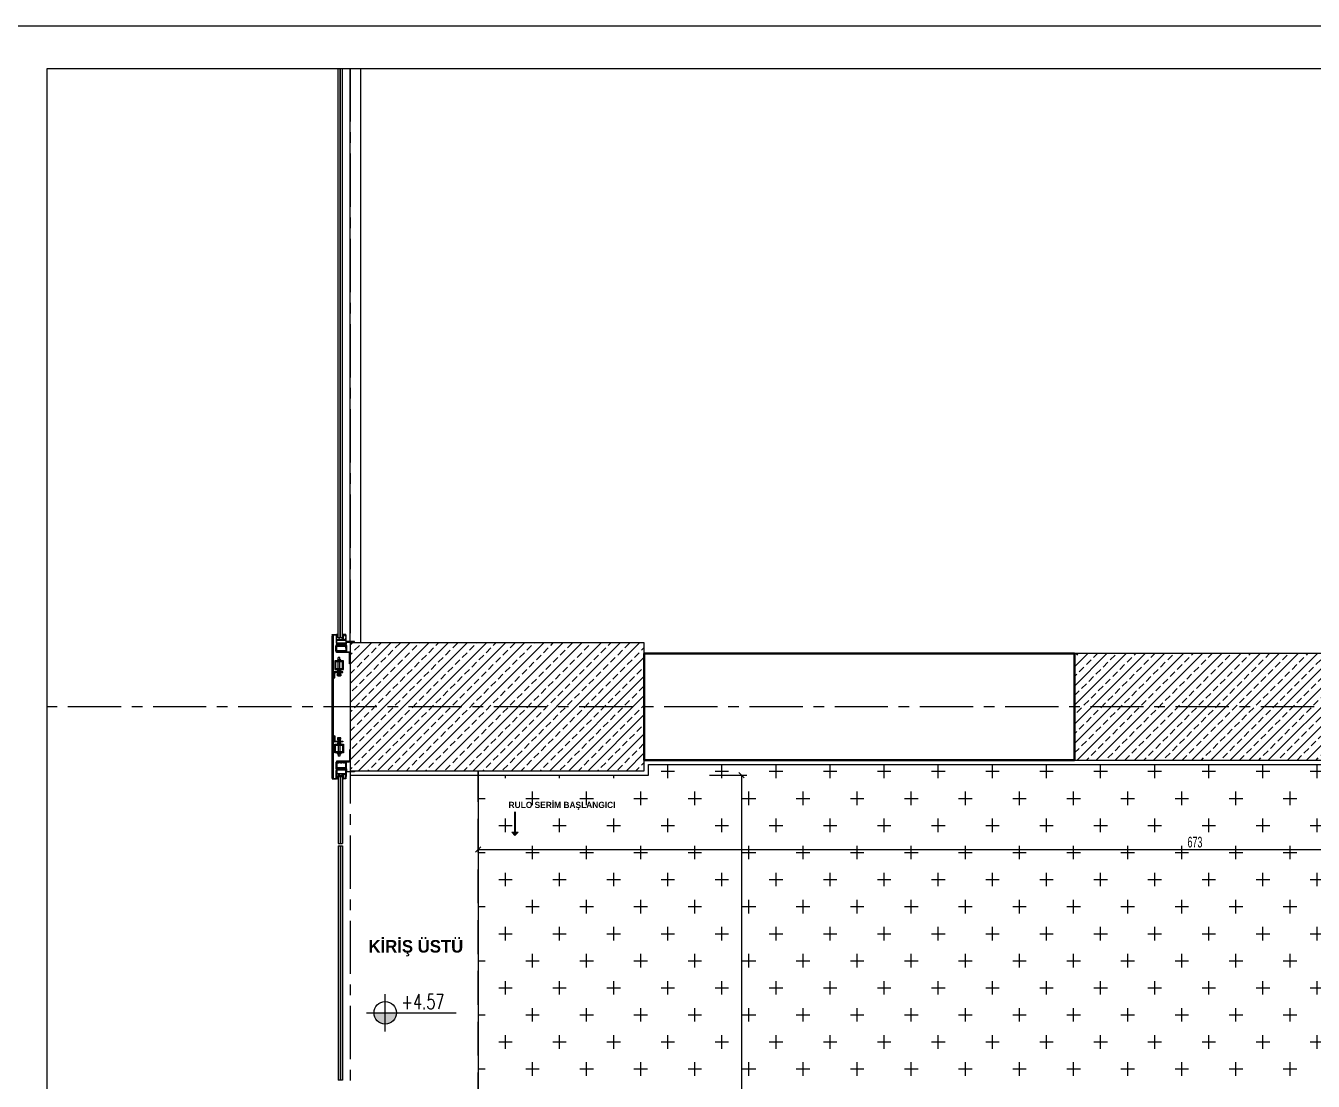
# Model space of a CAD drawing. Header units: millimetres. Extents: x 933584 to 974011, y 4545988 to 4553664.
# Drawn here: x 963412 to 964016, y 4552360 to 4552855 of the extents above; entities that cross this region are included whole.
import ezdxf

# ---------------------------------------------------------------- set-up
doc = ezdxf.new("R2010")
doc.units = ezdxf.units.MM
doc.header["$PDMODE"] = 35
for name, pattern in [('568_AVN_KES_01$0$HIDDEN', [0.375, 0.25, -0.125]), ('CENTER', [2, 1.25, -0.25, 0.25, -0.25]), ('CONTINUA', [0]), ('HIDDEN', [9.525, 6.35, -3.175]), ('HIDDEN2', [4.7625, 3.175, -1.5875])]:
    doc.linetypes.add(name, pattern=pattern)
doc.layers.get('0').update_dxf_attribs({"color": 255})
doc.layers.get('Defpoints').update_dxf_attribs({"color": 8})
for name, color, linetype in [('0-CSX-CXS_20', 14, 'CENTER'), ('0-DMS-50', 143, 'Continuous'), ('0-HSL-HTC_200', 1, 'Continuous'), ('0-HSL-SLD', 252, 'Continuous'), ('0-LNS-SLN', 6, 'Continuous'), ('0-LNS-SPL', 13, '568_AVN_KES_01$0$HIDDEN'), ('0-TXT-PLV_50', 3, 'Continuous'), ('0-TXT-XBX_20', 3, 'Continuous'), ('2-SPS-RCN', 2, 'Continuous')]:
    doc.layers.add(name, color=color, linetype=linetype)
for name, color, linetype, lineweight in [('2-SPS-IBW', 5, 'Continuous', 40), ('al', 7, 'Continuous', 5), ('cl', 7, 'Continuous', 5), ('CM', 4, 'Continuous', 5), ('mimariKIRIS', 251, 'HIDDEN2', 0), ('PL', 1, 'Continuous', 5), ('PTR', 252, 'Continuous', 5), ('ReferansHatti', 3, 'Continuous', 5), ('SFP CAM', 8, 'Continuous', 9), ('tarama', 8, 'Continuous', 15), ('VD', 11, 'Continuous', 5), ('VDK', 11, 'HIDDEN', 5)]:
    doc.layers.add(name, color=color, linetype=linetype, lineweight=lineweight)
doc.styles.add('Century Gothic_B_3', font='GOTHICB.TTF', dxfattribs={"height": 4})
doc.styles.add('dim_romans_50', font='swissl.ttf', dxfattribs={"width": 0.6, "height": 5})
doc.styles.add('T_General', font='simplxtw.shx', dxfattribs={"width": 0.7, "height": 200})
doc.dimstyles.new('ONK_dim 1_50', dxfattribs={"dimscale": 5, "dimtxt": 4, "dimasz": 0.5, "dimexe": 0.5, "dimexo": 0.5, "dimgap": 0.2, "dimtad": 1, "dimdec": 1, "dimrnd": 0.5, "dimzin": 9, "dimtxsty": 'dim_romans_50', "dimblk": 'OBLIQUE', "dimcen": 1, "dimclre": 256, "dimclrt": 256, "dimazin": 2, "dimtfac": 1, "dimtdec": 1, "dimtix": 1, "dimtmove": 2, "dimatfit": 3, "dimldrblk": 'OBLIQUE', "dimfxl": 3, "dimfxlon": 1, "dimarcsym": 0})
pattern_1 = [(225.0002434, (911995.8934, 4526389.38498), (0.08838872314, -0.08838797215), [])]
pattern_2 = [(225.0002434, (911995.8934, 4526389.38498), (0.08838872314, -0.08838797215), [])]
pattern_3 = [(225.01200117, (912005.89837, 4526260.11173), (0.08840685953, -0.0883698319), []), (315.01200117, (912005.89837, 4526260.11173), (0.0883698319, 0.08840685953), [])]
pattern_4 = [(225.01200117, (912005.89837, 4526260.11173), (0.08840685953, -0.0883698319), []), (315.01200117, (912005.89837, 4526260.11173), (0.0883698319, 0.08840685953), [])]
pattern_5 = [(45, (959901.9395, 4554793.885), (-4.490128, 4.490128), []), (45, (959906.4297, 4554793.885), (-4.490128, 4.490128), [3.175, -1.5875])]

# ---------------------------------------------------------------- blocks, each defined once
blk = doc.blocks.new('90-5396')
at = {"layer": 'PTR', "linetype": 'CONTINUA'}
h = blk.add_hatch(color=256, dxfattribs=at)
edge = h.paths.add_edge_path()
edge.add_line((12, 43.5), (12, 41))
edge.add_line((12, 41), (14.6, 41))
edge.add_line((14.6, 41), (14.6, 42))
edge.add_line((14.6, 42), (13.5, 42))
edge.add_line((13.5, 42), (13.5, 43.5))
edge.add_line((13.5, 43.5), (18.5, 43.5))
edge.add_line((18.5, 43.5), (18.5, 42))
edge.add_line((18.5, 42), (17.4, 42))
edge.add_line((17.4, 42), (17.4, 41))
edge.add_line((17.4, 41), (20, 41))
edge.add_line((20, 41), (20, 45))
edge.add_line((20, 45), (-27.2, 45))
edge.add_line((-27.2, 45), (-27.2, 42.9))
edge.add_line((-27.2, 42.9), (-25.7, 42))
edge.add_line((-25.7, 42), (-25.7, 43.5))
edge.add_line((-25.7, 43.5), (-22.7, 43.5))
edge.add_line((-22.7, 43.5), (-22.7, 35.1))
edge.add_line((-22.7, 35.1), (-22.4, 34.8))
edge.add_line((-22.4, 34.8), (-22.7, 34.5))
edge.add_line((-22.7, 34.5), (-22.7, 10.3))
edge.add_line((-22.7, 10.3), (-22.4, 10))
edge.add_line((-22.4, 10), (-22.7, 9.7))
edge.add_line((-22.7, 9.7), (-22.7, 1.5))
edge.add_line((-22.7, 1.5), (-25.7, 1.5))
edge.add_line((-25.7, 1.5), (-25.7, 3))
edge.add_line((-25.7, 3), (-27.2, 2.1))
edge.add_line((-27.2, 2.1), (-27.2, 0))
edge.add_line((-27.2, 0), (0, 0))
edge.add_line((0, 0), (0, 2.1))
edge.add_line((0, 2.1), (-1.5, 3))
edge.add_line((-1.5, 3), (-1.5, 1.5))
edge.add_line((-1.5, 1.5), (-4.5, 1.5))
edge.add_line((-4.5, 1.5), (-4.5, 16.5))
edge.add_line((-4.5, 16.5), (-1.5, 16.5))
edge.add_line((-1.5, 16.5), (-1.5, 15))
edge.add_line((-1.5, 15), (0, 15.9))
edge.add_line((0, 15.9), (0, 18.6))
edge.add_line((0, 18.6), (-1.5, 19.5))
edge.add_line((-1.5, 19.5), (-1.5, 18))
edge.add_line((-1.5, 18), (-4.5, 18))
edge.add_line((-4.5, 18), (-4.5, 33))
edge.add_line((-4.5, 33), (-1.5, 33))
edge.add_line((-1.5, 33), (-1.5, 31.5))
edge.add_line((-1.5, 31.5), (0, 32.4))
edge.add_line((0, 32.4), (0, 34.5))
edge.add_line((0, 34.5), (-4.5, 34.5))
edge.add_line((-4.5, 34.5), (-4.5, 41.5))
edge.add_arc((-2.5, 41.5), 2, 90, 180, ccw=False)
edge.add_line((-2.5, 43.5), (12, 43.5))
h.paths.add_polyline_path([(-21.2, 1.5), (-21.2, 43.5), (-6, 43.5), (-6, 1.5)], flags=16)
at = {"layer": 'al', "linetype": 'CONTINUA'}
blk.add_lwpolyline([(12, 43.5), (12, 41), (14.6, 41), (14.6, 42), (13.5, 42), (13.5, 43.5), (18.5, 43.5), (18.5, 42), (17.4, 42), (17.4, 41), (20, 41), (20, 45), (-27.2, 45), (-27.2, 42.9), (-25.7, 42), (-25.7, 43.5), (-22.7, 43.5), (-22.7, 35.1), (-22.4, 34.8), (-22.7, 34.5), (-22.7, 10.3), (-22.4, 10), (-22.7, 9.7), (-22.7, 1.5), (-25.7, 1.5), (-25.7, 3), (-27.2, 2.1), (-27.2, 0), (0, 0), (0, 2.1), (-1.5, 3), (-1.5, 1.5), (-4.5, 1.5), (-4.5, 16.5), (-1.5, 16.5), (-1.5, 15), (0, 15.9), (0, 18.6), (-1.5, 19.5), (-1.5, 18), (-4.5, 18), (-4.5, 33), (-1.5, 33), (-1.5, 31.5), (0, 32.4), (0, 34.5), (-4.5, 34.5), (-4.5, 41.5, -0.414214), (-2.5, 43.5)], format="xyb", close=True, dxfattribs=at)
at = {"layer": 'al'}
blk.add_lwpolyline([(-21.2, 1.5), (-21.2, 43.5), (-6, 43.5), (-6, 1.5)], close=True, dxfattribs=at)
blk = doc.blocks.new('142005')
at = {"layer": 'tarama'}
h = blk.add_hatch(dxfattribs=at)
h.set_pattern_fill('DOTS', color=256, scale=8, angle=-90, style=0)
h.set_pattern_definition([(270, (118.3611, -404.1752), (0.5, -0.25), [0, -0.5])])
edge = h.paths.add_edge_path()
edge.add_arc((2, -0.2), 0.2, 180, 305.65646)
edge.add_line((2.1, -0.4), (3.3, 1.1))
edge.add_arc((3.5, 0.9), 0.25, 316.55209, 125.65646, ccw=False)
edge.add_line((3.7, 0.7), (1.8, -2.1))
edge.add_line((1.8, -2.1), (1.8, -4.2))
edge.add_arc((2, -4.2), 0.2, 180, 305.65646)
edge.add_line((2.1, -4.4), (3.3, -2.9))
edge.add_arc((3.5, -3.1), 0.25, 316.55209, 125.65646, ccw=False)
edge.add_line((3.7, -3.3), (1.8, -6.1))
edge.add_line((1.8, -6.1), (1.8, -7.1))
edge.add_arc((1.6, -7.1), 0.2, 270, 360, ccw=False)
edge.add_line((1.6, -7.3), (0.2, -7.3))
edge.add_arc((0.2, -7.1), 0.2, 180, 270, ccw=False)
edge.add_line((0, -7.1), (0, -2.6))
edge.add_line((0, -2.6), (-1.2, -2.6))
edge.add_line((-1.2, -2.6), (-1.2, -3.1))
edge.add_arc((-1.4, -3.1), 0.25, 212.28204, 360, ccw=False)
edge.add_line((-1.7, -3.2), (-2.4, -1.8))
edge.add_arc((-1.6, -1.3), 1, 147.71796, 212.28204, ccw=False)
edge.add_line((-2.4, -0.8), (-1.7, 0.6))
edge.add_arc((-1.4, 0.5), 0.25, 0, 147.71796, ccw=False)
edge.add_line((-1.2, 0.5), (-1.2, 0))
edge.add_line((-1.2, 0), (0, 0))
edge.add_line((0, 0), (0, 3))
edge.add_line((0, 3), (-1.2, 3))
edge.add_arc((-1.2, 3.3), 0.3, 125.58646, 270, ccw=False)
edge.add_arc((-11.8, 19.5), 19.1, 303.00249, 321.3181)
edge.add_arc((3.4, 7.6), 0.313, 305.58811, 174.22096, ccw=False)
edge.add_line((3.6, 7.3), (2.1, 3.1))
edge.add_arc((-47, 14.6), 50.4, 345.60414, 346.86868, ccw=False)
edge.add_line((1.8, 2.1), (1.8, -0.2))
blk.add_lwpolyline([(1.8, -0.2, 0.610741), (2.1, -0.4), (3.3, 1.1, -0.909168), (3.7, 0.7), (1.8, -2.1), (1.8, -4.2, 0.610741), (2.1, -4.4), (3.3, -2.9, -0.909168), (3.7, -3.3), (1.8, -6.1), (1.8, -7.1, -0.414214), (1.6, -7.3), (0.2, -7.3, -0.414214), (0, -7.1), (0, -2.6), (-1.2, -2.6), (-1.2, -3.1, -0.751626), (-1.7, -3.2), (-2.4, -1.8, -0.289411), (-2.4, -0.8), (-1.7, 0.6, -0.751626), (-1.2, 0.5), (-1.2, 0), (0, 0), (0, 3), (-1.2, 3, -0.729303), (-1.4, 3.5, 0.080087), (3.1, 7.6, -1.549214), (3.6, 7.3), (2.1, 3.1, -0.005518), (1.8, 2.1)], format="xyb", close=True)
blk = doc.blocks.new('85-3879T')
at = {"layer": 'tarama', "linetype": 'CONTINUA'}
h = blk.add_hatch(color=256, dxfattribs=at)
edge = h.paths.add_edge_path()
edge.add_arc((-1.7, -2), 0.5, 2.29061, 90, ccw=False)
edge.add_line((-1.2, -2), (-0.5, -18.5))
edge.add_arc((-1, -18.5), 0.5, 270, 2.29061, ccw=False)
edge.add_line((-1, -19), (-3, -19))
edge.add_arc((-3, -19.5), 0.5, 90, 180)
edge.add_line((-3.5, -19.5), (-3.5, -22.1))
edge.add_line((-3.5, -22.1), (-4.2, -23.3))
edge.add_arc((-3.9, -23.5), 0.4, 150, 240)
edge.add_line((-4.1, -23.9), (-3.9, -24))
edge.add_arc((-3.7, -23.6), 0.4, 240, 330)
edge.add_line((-3.4, -23.8), (-2.2, -21.8))
edge.add_line((-2.2, -21.8), (-2.5, -21.5))
edge.add_line((-2.5, -21.5), (-2.5, -20))
edge.add_line((-2.5, -20), (0.5, -20))
edge.add_line((0.5, -20), (0, 0))
edge.add_line((0, 0), (-13, 0))
edge.add_line((-13, 0), (-13, -2.6))
edge.add_line((-13, -2.6), (-12, -2.6))
edge.add_line((-12, -2.6), (-12, -1.5))
edge.add_line((-12, -1.5), (-10.5, -1.5))
edge.add_line((-10.5, -1.5), (-10.5, -6.5))
edge.add_line((-10.5, -6.5), (-12, -6.5))
edge.add_line((-12, -6.5), (-12, -5.4))
edge.add_line((-12, -5.4), (-13, -5.4))
edge.add_line((-13, -5.4), (-13, -19.6))
edge.add_arc((-13.5, -19.6), 0.5, 270, 360, ccw=False)
edge.add_line((-13.5, -20.1), (-14, -20.1))
edge.add_arc((-14, -20.6), 0.5, 90, 180)
edge.add_line((-14.5, -20.6), (-14.5, -21.7))
edge.add_line((-14.5, -21.7), (-15.5, -21.7))
edge.add_line((-15.5, -21.7), (-14, -24.3))
edge.add_arc((-13.6, -24.1), 0.4, 210, 300)
edge.add_line((-13.4, -24.5), (-13.3, -24.4))
edge.add_arc((-13.5, -24), 0.4, 300, 30)
edge.add_line((-13.1, -23.8), (-13.4, -23.3))
edge.add_line((-13.4, -23.3), (-13.4, -21.2))
edge.add_arc((-13.5, -19.7), 1.5, 273.82255, 0)
edge.add_line((-12, -19.7), (-12, -8))
edge.add_arc((-11.5, -8), 0.5, 90, 180, ccw=False)
edge.add_line((-11.5, -7.5), (-10, -7.5))
edge.add_arc((-10, -7), 0.5, 270, 0)
edge.add_line((-9.5, -7), (-9.5, -2))
edge.add_arc((-9, -2), 0.5, 90, 180, ccw=False)
edge.add_line((-9, -1.5), (-1.7, -1.5))
blk.add_lwpolyline([(-1.7, -1.5, -0.402552), (-1.2, -2), (-0.5, -18.5, -0.425972), (-1, -19), (-3, -19, 0.414214), (-3.5, -19.5), (-3.5, -22.1), (-4.2, -23.3, 0.414214), (-4.1, -23.9), (-3.9, -24, 0.414214), (-3.4, -23.8), (-2.2, -21.8), (-2.5, -21.5), (-2.5, -20), (0.5, -20), (0, 0), (-13, 0), (-13, -2.6), (-12, -2.6), (-12, -1.5), (-10.5, -1.5), (-10.5, -6.5), (-12, -6.5), (-12, -5.4), (-13, -5.4), (-13, -19.6, -0.414214), (-13.5, -20.1), (-14, -20.1, 0.414214), (-14.5, -20.6), (-14.5, -21.7), (-15.5, -21.7), (-14, -24.3, 0.414214), (-13.4, -24.5), (-13.3, -24.4, 0.414214), (-13.1, -23.8), (-13.4, -23.3), (-13.4, -21.2, 0.394805), (-12, -19.7), (-12, -8, -0.414214), (-11.5, -7.5), (-10, -7.5, 0.414214), (-9.5, -7), (-9.5, -2, -0.414214), (-9, -1.5)], format="xyb", close=True)
blk = doc.blocks.new('XCVBXCVBXZ')
at = {"layer": 'PTR'}
h = blk.add_hatch(color=252, dxfattribs=at)
h.dxf.hatch_style = 1
h.paths.add_polyline_path([(933865.9, 4554066.35), (933861.9, 4554066.35), (933861.9, 4554066.3), (933861.9, 4554066.3), (933861.91, 4554065), (933862.11, 4554065), (933862.1, 4554066.15), (933865.9, 4554066.15)])
h = blk.add_hatch(color=252, dxfattribs=at)
h.dxf.hatch_style = 1
h.paths.add_polyline_path([(933865.9, 4554066.35), (933861.9, 4554066.35), (933861.9, 4554066.3), (933861.9, 4554066.3), (933861.91, 4554065), (933862.11, 4554065), (933862.1, 4554066.15), (933865.9, 4554066.15)])
h = blk.add_hatch(color=256, dxfattribs=at)
h.dxf.hatch_style = 1
h.paths.add_polyline_path([(933860.39, 4554052.2), (933856.28, 4554052.2), (933856.28, 4554049.44), (933856.58, 4554049.44), (933856.58, 4554051.9), (933860.39, 4554051.9)])
h = blk.add_hatch(color=256, dxfattribs=at)
h.dxf.hatch_style = 1
h.paths.add_polyline_path([(933860.39, 4554052.2), (933856.28, 4554052.2), (933856.28, 4554049.44), (933856.58, 4554049.44), (933856.58, 4554051.9), (933860.39, 4554051.9)])
h = blk.add_hatch(color=256, dxfattribs=at)
h.dxf.hatch_style = 1
h.paths.add_polyline_path([(933860.39, 4554019.31), (933856.28, 4554019.31), (933856.28, 4554022.08), (933856.58, 4554022.08), (933856.58, 4554019.61), (933860.39, 4554019.61)])
h = blk.add_hatch(color=256, dxfattribs=at)
h.dxf.hatch_style = 1
h.paths.add_polyline_path([(933860.39, 4554019.31), (933856.28, 4554019.31), (933856.28, 4554022.08), (933856.58, 4554022.08), (933856.58, 4554019.61), (933860.39, 4554019.61)])
h = blk.add_hatch(color=252, dxfattribs=at)
h.dxf.hatch_style = 1
h.paths.add_polyline_path([(933865.9, 4554005.26), (933861.9, 4554005.26), (933861.9, 4554005.31), (933861.9, 4554005.31), (933861.91, 4554006.61), (933862.11, 4554006.61), (933862.1, 4554005.46), (933865.9, 4554005.46)])
h = blk.add_hatch(color=252, dxfattribs=at)
h.dxf.hatch_style = 1
h.paths.add_polyline_path([(933865.9, 4554005.26), (933861.9, 4554005.26), (933861.9, 4554005.31), (933861.9, 4554005.31), (933861.91, 4554006.61), (933862.11, 4554006.61), (933862.1, 4554005.46), (933865.9, 4554005.46)])
at = {"layer": 'ReferansHatti'}
h = blk.add_hatch(dxfattribs=at)
h.set_pattern_fill('ANSI31', color=252, angle=180.00024)
h.set_pattern_definition(pattern_1)
edge = h.paths.add_edge_path(flags=16)
edge.add_line((933857.7, 4554064.27), (933861.51, 4554064.27))
edge.add_arc((933861.51, 4554064.07), 0.2, 0.0001, 90.0001, ccw=False)
edge.add_line((933861.71, 4554064.07), (933861.71, 4554062.27))
edge.add_arc((933861.51, 4554062.27), 0.2, 270.0001, 0.0001, ccw=False)
edge.add_line((933861.51, 4554062.07), (933857.7, 4554062.07))
edge.add_arc((933857.7, 4554062.27), 0.2, 180.0001, 270.0001, ccw=False)
edge.add_line((933857.5, 4554062.27), (933857.5, 4554064.07))
edge.add_arc((933857.7, 4554064.07), 0.2, 90.0001, 180.0001, ccw=False)
edge = h.paths.add_edge_path()
edge.add_line((933857.5, 4554064.67), (933861.71, 4554064.67))
edge.add_arc((933861.71, 4554064.27), 0.4, 0.0001, 90.0001, ccw=False)
edge.add_line((933862.11, 4554064.27), (933862.11, 4554062.07))
edge.add_arc((933861.71, 4554062.07), 0.4, 270.0001, 0.0001, ccw=False)
edge.add_line((933861.71, 4554061.67), (933857.5, 4554061.67))
edge.add_arc((933857.5, 4554062.07), 0.4, 180.0001, 270.0001, ccw=False)
edge.add_line((933857.1, 4554062.07), (933857.1, 4554064.27))
edge.add_arc((933857.5, 4554064.27), 0.4, 90.0001, 180.0001, ccw=False)
h = blk.add_hatch(dxfattribs=at)
h.set_pattern_fill('ANSI31', color=252, angle=180.00024)
h.set_pattern_definition(pattern_2)
edge = h.paths.add_edge_path(flags=16)
edge.add_line((933857.7, 4554064.27), (933861.51, 4554064.27))
edge.add_arc((933861.51, 4554064.07), 0.2, 0.0001, 90.0001, ccw=False)
edge.add_line((933861.71, 4554064.07), (933861.71, 4554062.27))
edge.add_arc((933861.51, 4554062.27), 0.2, 270.0001, 0.0001, ccw=False)
edge.add_line((933861.51, 4554062.07), (933857.7, 4554062.07))
edge.add_arc((933857.7, 4554062.27), 0.2, 180.0001, 270.0001, ccw=False)
edge.add_line((933857.5, 4554062.27), (933857.5, 4554064.07))
edge.add_arc((933857.7, 4554064.07), 0.2, 90.0001, 180.0001, ccw=False)
edge = h.paths.add_edge_path()
edge.add_line((933857.5, 4554064.67), (933861.71, 4554064.67))
edge.add_arc((933861.71, 4554064.27), 0.4, 0.0001, 90.0001, ccw=False)
edge.add_line((933862.11, 4554064.27), (933862.11, 4554062.07))
edge.add_arc((933861.71, 4554062.07), 0.4, 270.0001, 0.0001, ccw=False)
edge.add_line((933861.71, 4554061.67), (933857.5, 4554061.67))
edge.add_arc((933857.5, 4554062.07), 0.4, 180.0001, 270.0001, ccw=False)
edge.add_line((933857.1, 4554062.07), (933857.1, 4554064.27))
edge.add_arc((933857.5, 4554064.27), 0.4, 90.0001, 180.0001, ccw=False)
h = blk.add_hatch(dxfattribs=at)
h.set_pattern_fill('ANSI37', color=252, angle=180.012)
h.set_pattern_definition([(225.01200117, (912001.66471, 4526176.93993), (0.08840685953, -0.0883698319), []), (315.01200117, (912001.66471, 4526176.93993), (0.0883698319, 0.08840685953), [])])
h.paths.add_polyline_path([(933857.2, 4554064.7), (933861.88, 4554064.7), (933861.88, 4554064.98), (933857.2, 4554064.98)])
h = blk.add_hatch(dxfattribs=at)
h.set_pattern_fill('ANSI37', color=252, angle=180.012)
h.set_pattern_definition([(225.01200117, (912001.66471, 4526176.93993), (0.08840685953, -0.0883698319), []), (315.01200117, (912001.66471, 4526176.93993), (0.0883698319, 0.08840685953), [])])
h.paths.add_polyline_path([(933857.2, 4554064.7), (933861.88, 4554064.7), (933861.88, 4554064.98), (933857.2, 4554064.98)])
h = blk.add_hatch(dxfattribs=at)
h.set_pattern_fill('ANSI37', color=252, angle=180.012)
h.set_pattern_definition(pattern_3)
h.paths.add_polyline_path([(933856.28, 4554052.2), (933855.98, 4554052.2), (933855.98, 4554049.44), (933856.28, 4554049.44)])
h = blk.add_hatch(dxfattribs=at)
h.set_pattern_fill('ANSI37', color=252, angle=180.012)
h.set_pattern_definition(pattern_4)
h.paths.add_polyline_path([(933856.28, 4554052.2), (933855.98, 4554052.2), (933855.98, 4554049.44), (933856.28, 4554049.44)])
h = blk.add_hatch(color=252, dxfattribs=at)
h.dxf.hatch_style = 1
h.paths.add_polyline_path([(933856.98, 4554053.7), (933860.19, 4554053.7), (933860.19, 4554056.9), (933856.98, 4554056.9)], flags=16)
h.paths.add_polyline_path([(933856.58, 4554053.3), (933860.59, 4554053.3), (933860.59, 4554057.3), (933856.58, 4554057.3)])
h = blk.add_hatch(color=252, dxfattribs=at)
h.dxf.hatch_style = 1
h.paths.add_polyline_path([(933856.98, 4554053.7), (933860.19, 4554053.7), (933860.19, 4554056.9), (933856.98, 4554056.9)], flags=16)
h.paths.add_polyline_path([(933856.58, 4554053.3), (933860.59, 4554053.3), (933860.59, 4554057.3), (933856.58, 4554057.3)])
h = blk.add_hatch(dxfattribs=at)
h.set_pattern_fill('ANSI37', color=252, angle=180.012)
h.set_pattern_definition(pattern_3)
h.paths.add_polyline_path([(933856.28, 4554019.31), (933855.98, 4554019.31), (933855.98, 4554022.08), (933856.28, 4554022.08)])
h = blk.add_hatch(dxfattribs=at)
h.set_pattern_fill('ANSI37', color=252, angle=180.012)
h.set_pattern_definition(pattern_4)
h.paths.add_polyline_path([(933856.28, 4554019.31), (933855.98, 4554019.31), (933855.98, 4554022.08), (933856.28, 4554022.08)])
h = blk.add_hatch(color=252, dxfattribs=at)
h.dxf.hatch_style = 1
h.paths.add_polyline_path([(933856.98, 4554017.81), (933860.19, 4554017.81), (933860.19, 4554014.61), (933856.98, 4554014.61)], flags=16)
h.paths.add_polyline_path([(933856.58, 4554018.21), (933860.59, 4554018.21), (933860.59, 4554014.21), (933856.58, 4554014.21)])
h = blk.add_hatch(color=252, dxfattribs=at)
h.dxf.hatch_style = 1
h.paths.add_polyline_path([(933856.98, 4554017.81), (933860.19, 4554017.81), (933860.19, 4554014.61), (933856.98, 4554014.61)], flags=16)
h.paths.add_polyline_path([(933856.58, 4554018.21), (933860.59, 4554018.21), (933860.59, 4554014.21), (933856.58, 4554014.21)])
h = blk.add_hatch(dxfattribs=at)
h.set_pattern_fill('ANSI31', color=252, angle=180.00024)
h.set_pattern_definition(pattern_1)
edge = h.paths.add_edge_path(flags=16)
edge.add_line((933857.7, 4554007.24), (933861.51, 4554007.24))
edge.add_arc((933861.51, 4554007.44), 0.2, 269.9999, 359.9999)
edge.add_line((933861.71, 4554007.44), (933861.71, 4554009.24))
edge.add_arc((933861.51, 4554009.24), 0.2, 359.9999, 89.9999)
edge.add_line((933861.51, 4554009.44), (933857.7, 4554009.44))
edge.add_arc((933857.7, 4554009.24), 0.2, 89.9999, 179.9999)
edge.add_line((933857.5, 4554009.24), (933857.5, 4554007.44))
edge.add_arc((933857.7, 4554007.44), 0.2, 179.9999, 269.9999)
edge = h.paths.add_edge_path()
edge.add_line((933857.5, 4554006.84), (933861.71, 4554006.84))
edge.add_arc((933861.71, 4554007.24), 0.4, 269.9999, 359.9999)
edge.add_line((933862.11, 4554007.24), (933862.11, 4554009.44))
edge.add_arc((933861.71, 4554009.44), 0.4, 359.9999, 89.9999)
edge.add_line((933861.71, 4554009.84), (933857.5, 4554009.84))
edge.add_arc((933857.5, 4554009.44), 0.4, 89.9999, 179.9999)
edge.add_line((933857.1, 4554009.44), (933857.1, 4554007.24))
edge.add_arc((933857.5, 4554007.24), 0.4, 179.9999, 269.9999)
h = blk.add_hatch(dxfattribs=at)
h.set_pattern_fill('ANSI31', color=252, angle=180.00024)
h.set_pattern_definition(pattern_2)
edge = h.paths.add_edge_path(flags=16)
edge.add_line((933857.7, 4554007.24), (933861.51, 4554007.24))
edge.add_arc((933861.51, 4554007.44), 0.2, 269.9999, 359.9999)
edge.add_line((933861.71, 4554007.44), (933861.71, 4554009.24))
edge.add_arc((933861.51, 4554009.24), 0.2, 359.9999, 89.9999)
edge.add_line((933861.51, 4554009.44), (933857.7, 4554009.44))
edge.add_arc((933857.7, 4554009.24), 0.2, 89.9999, 179.9999)
edge.add_line((933857.5, 4554009.24), (933857.5, 4554007.44))
edge.add_arc((933857.7, 4554007.44), 0.2, 179.9999, 269.9999)
edge = h.paths.add_edge_path()
edge.add_line((933857.5, 4554006.84), (933861.71, 4554006.84))
edge.add_arc((933861.71, 4554007.24), 0.4, 269.9999, 359.9999)
edge.add_line((933862.11, 4554007.24), (933862.11, 4554009.44))
edge.add_arc((933861.71, 4554009.44), 0.4, 359.9999, 89.9999)
edge.add_line((933861.71, 4554009.84), (933857.5, 4554009.84))
edge.add_arc((933857.5, 4554009.44), 0.4, 89.9999, 179.9999)
edge.add_line((933857.1, 4554009.44), (933857.1, 4554007.24))
edge.add_arc((933857.5, 4554007.24), 0.4, 179.9999, 269.9999)
h = blk.add_hatch(dxfattribs=at)
h.set_pattern_fill('ANSI37', color=252, angle=180.012)
h.set_pattern_definition([(225.01200117, (912001.66461, 4526237.02682), (0.08840685953, -0.0883698319), []), (315.01200117, (912001.66461, 4526237.02682), (0.0883698319, 0.08840685953), [])])
h.paths.add_polyline_path([(933857.2, 4554006.9), (933861.88, 4554006.9), (933861.88, 4554006.63), (933857.2, 4554006.62)])
h = blk.add_hatch(dxfattribs=at)
h.set_pattern_fill('ANSI37', color=252, angle=180.012)
h.set_pattern_definition([(225.01200117, (912001.66461, 4526237.02682), (0.08840685953, -0.0883698319), []), (315.01200117, (912001.66461, 4526237.02682), (0.0883698319, 0.08840685953), [])])
h.paths.add_polyline_path([(933857.2, 4554006.9), (933861.88, 4554006.9), (933861.88, 4554006.63), (933857.2, 4554006.62)])
at = {"layer": 'al'}
for points in [[(933855.38, 4554069.5), (933855.38, 4554069.7), (933857.38, 4554069.7), (933857.38, 4554065.7)], [(933855.38, 4554069.5), (933855.38, 4554069.7), (933857.38, 4554069.7), (933857.38, 4554065.7)], [(933855.38, 4554069.5), (933857.18, 4554069.5), (933857.18, 4554065.7)], [(933855.38, 4554069.5), (933857.18, 4554069.5), (933857.18, 4554065.7)], [(933857.18, 4554065.7), (933857.38, 4554065.7)], [(933857.18, 4554065.7), (933857.38, 4554065.7)], [(933855.38, 4554002.1), (933857.18, 4554002.1), (933857.18, 4554005.9)], [(933855.38, 4554002.1), (933855.38, 4554001.9), (933857.38, 4554001.9), (933857.38, 4554005.9)], [(933855.38, 4554002.1), (933855.38, 4554001.9), (933857.38, 4554001.9), (933857.38, 4554005.9)], [(933855.38, 4554002.1), (933857.18, 4554002.1), (933857.18, 4554005.9)], [(933857.18, 4554005.9), (933857.38, 4554005.9)], [(933857.18, 4554005.9), (933857.38, 4554005.9)]]:
    blk.add_lwpolyline(points, dxfattribs=at)
for points in [[(933865.9, 4554066.35), (933861.9, 4554066.35), (933861.9, 4554066.3), (933861.9, 4554066.3), (933861.91, 4554065), (933862.11, 4554065), (933862.1, 4554066.15), (933865.9, 4554066.15)], [(933865.9, 4554066.35), (933861.9, 4554066.35), (933861.9, 4554066.3), (933861.9, 4554066.3), (933861.91, 4554065), (933862.11, 4554065), (933862.1, 4554066.15), (933865.9, 4554066.15)], [(933856.28, 4554052.2), (933856.28, 4554049.44), (933856.58, 4554049.44), (933856.58, 4554051.9), (933860.39, 4554051.9), (933860.39, 4554052.2)], [(933856.28, 4554052.2), (933856.28, 4554049.44), (933856.58, 4554049.44), (933856.58, 4554051.9), (933860.39, 4554051.9), (933860.39, 4554052.2)], [(933856.58, 4554053.3), (933860.59, 4554053.3), (933860.59, 4554057.3), (933856.58, 4554057.3)], [(933856.58, 4554053.3), (933860.59, 4554053.3), (933860.59, 4554057.3), (933856.58, 4554057.3)], [(933856.98, 4554053.7), (933860.19, 4554053.7), (933860.19, 4554056.9), (933856.98, 4554056.9)], [(933856.98, 4554053.7), (933860.19, 4554053.7), (933860.19, 4554056.9), (933856.98, 4554056.9)], [(933856.28, 4554019.31), (933856.28, 4554022.08), (933856.58, 4554022.08), (933856.58, 4554019.61), (933860.39, 4554019.61), (933860.39, 4554019.31)], [(933856.28, 4554019.31), (933856.28, 4554022.08), (933856.58, 4554022.08), (933856.58, 4554019.61), (933860.39, 4554019.61), (933860.39, 4554019.31)], [(933856.58, 4554018.21), (933860.59, 4554018.21), (933860.59, 4554014.21), (933856.58, 4554014.21)], [(933856.58, 4554018.21), (933860.59, 4554018.21), (933860.59, 4554014.21), (933856.58, 4554014.21)], [(933856.98, 4554017.81), (933860.19, 4554017.81), (933860.19, 4554014.61), (933856.98, 4554014.61)], [(933856.98, 4554017.81), (933860.19, 4554017.81), (933860.19, 4554014.61), (933856.98, 4554014.61)], [(933865.9, 4554005.26), (933861.9, 4554005.26), (933861.9, 4554005.31), (933861.9, 4554005.31), (933861.91, 4554006.61), (933862.11, 4554006.61), (933862.1, 4554005.46), (933865.9, 4554005.46)], [(933865.9, 4554005.26), (933861.9, 4554005.26), (933861.9, 4554005.31), (933861.9, 4554005.31), (933861.91, 4554006.61), (933862.11, 4554006.61), (933862.1, 4554005.46), (933865.9, 4554005.46)]]:
    blk.add_lwpolyline(points, close=True, dxfattribs=at)
at = {"layer": 'cl'}
for points in [[(933857.5, 4554064.67), (933861.71, 4554064.67, -0.414214), (933862.11, 4554064.27), (933862.11, 4554062.07, -0.414214), (933861.71, 4554061.67), (933857.5, 4554061.67, -0.414214), (933857.1, 4554062.07), (933857.1, 4554064.27, -0.414214)], [(933857.5, 4554064.67), (933861.71, 4554064.67, -0.414214), (933862.11, 4554064.27), (933862.11, 4554062.07, -0.414214), (933861.71, 4554061.67), (933857.5, 4554061.67, -0.414214), (933857.1, 4554062.07), (933857.1, 4554064.27, -0.414214)], [(933857.7, 4554064.27), (933861.51, 4554064.27, -0.414214), (933861.71, 4554064.07), (933861.71, 4554062.27, -0.414214), (933861.51, 4554062.07), (933857.7, 4554062.07, -0.414214), (933857.5, 4554062.27), (933857.5, 4554064.07, -0.414214)], [(933857.7, 4554064.27), (933861.51, 4554064.27, -0.414214), (933861.71, 4554064.07), (933861.71, 4554062.27, -0.414214), (933861.51, 4554062.07), (933857.7, 4554062.07, -0.414214), (933857.5, 4554062.27), (933857.5, 4554064.07, -0.414214)], [(933857.5, 4554006.84), (933861.71, 4554006.84, 0.414214), (933862.11, 4554007.24), (933862.11, 4554009.44, 0.414214), (933861.71, 4554009.84), (933857.5, 4554009.84, 0.414214), (933857.1, 4554009.44), (933857.1, 4554007.24, 0.414214)], [(933857.5, 4554006.84), (933861.71, 4554006.84, 0.414214), (933862.11, 4554007.24), (933862.11, 4554009.44, 0.414214), (933861.71, 4554009.84), (933857.5, 4554009.84, 0.414214), (933857.1, 4554009.44), (933857.1, 4554007.24, 0.414214)], [(933857.7, 4554007.24), (933861.51, 4554007.24, 0.414214), (933861.71, 4554007.44), (933861.71, 4554009.24, 0.414214), (933861.51, 4554009.44), (933857.7, 4554009.44, 0.414214), (933857.5, 4554009.24), (933857.5, 4554007.44, 0.414214)], [(933857.7, 4554007.24), (933861.51, 4554007.24, 0.414214), (933861.71, 4554007.44), (933861.71, 4554009.24, 0.414214), (933861.51, 4554009.44), (933857.7, 4554009.44, 0.414214), (933857.5, 4554009.24), (933857.5, 4554007.44, 0.414214)]]:
    blk.add_lwpolyline(points, format="xyb", close=True, dxfattribs=at)
at = {"layer": 'cl', "color": 1, "ltscale": 0.5}
for points in [[(933863.83, 4554060.82), (933863.83, 4554055.92), (933863.43, 4554055.92), (933863.43, 4554060.82, 0.414217), (933863.03, 4554061.22), (933857.36, 4554061.22), (933857.36, 4554061.62), (933863.03, 4554061.62, -0.414217)], [(933863.83, 4554010.69), (933863.83, 4554015.6), (933863.43, 4554015.6), (933863.43, 4554010.69, -0.414217), (933863.03, 4554010.29), (933857.36, 4554010.29), (933857.36, 4554009.89), (933863.03, 4554009.89, 0.414217)]]:
    blk.add_lwpolyline(points, format="xyb", close=True, dxfattribs=at)
at = {"layer": 'CM'}
for p, q in [((933858.12, 4554068.09), (933858.12, 4554335.4)), ((933858.12, 4554068.09), (933858.12, 4554335.4)), ((933859.12, 4554068.09), (933859.12, 4554335.4)), ((933859.22, 4554068.09), (933859.22, 4554335.4)), ((933859.22, 4554068.09), (933859.22, 4554335.4)), ((933860.22, 4554068.09), (933860.22, 4554335.4)), ((933855.98, 4554069.3), (933855.38, 4554069.3)), ((933855.38, 4554002.3), (933855.38, 4554069.3)), ((933855.98, 4554002.3), (933855.98, 4554069.3)), ((933860.21, 4554068.09), (933858.11, 4554068.09)), ((933860.22, 4554068.09), (933858.12, 4554068.09)), ((933860.21, 4554003.52), (933858.11, 4554003.52)), ((933855.98, 4554002.3), (933855.38, 4554002.3)), ((933858.12, 4554003.02), (933860.22, 4554003.02)), ((933858.12, 4554003.02), (933858.12, 4553971.55)), ((933858.12, 4554003.02), (933858.12, 4553971.55)), ((933859.12, 4554003.02), (933859.12, 4553971.55)), ((933859.22, 4554003.02), (933859.22, 4553971.55)), ((933859.22, 4554003.02), (933859.22, 4553971.55)), ((933860.22, 4554003.02), (933860.22, 4553971.55)), ((933858.12, 4553971.55), (933860.22, 4553971.55)), ((933858.12, 4553970.55), (933858.12, 4553860.55)), ((933858.12, 4553970.55), (933858.12, 4553860.55)), ((933858.12, 4553970.55), (933860.22, 4553970.55)), ((933859.12, 4553970.55), (933859.12, 4553860.55)), ((933859.22, 4553970.55), (933859.22, 4553860.55)), ((933859.22, 4553970.55), (933859.22, 4553860.55)), ((933860.22, 4553970.55), (933860.22, 4553860.55)), ((933860.22, 4553860.55), (933858.12, 4553860.55))]:
    blk.add_line(p, q, dxfattribs=at)
at = {"layer": 'mimariKIRIS', "ltscale": 5}
blk.add_line((933863.85, 4554065.75), (933863.85, 4554335.4), dxfattribs=at)
at = {"layer": 'PL'}
for points in [[(933857.2, 4554064.7), (933861.88, 4554064.7), (933861.88, 4554064.98), (933857.2, 4554064.98)], [(933857.2, 4554064.7), (933861.88, 4554064.7), (933861.88, 4554064.98), (933857.2, 4554064.98)], [(933856.28, 4554049.44), (933855.98, 4554049.44), (933855.98, 4554052.2), (933856.28, 4554052.2)], [(933856.28, 4554049.44), (933855.98, 4554049.44), (933855.98, 4554052.2), (933856.28, 4554052.2)], [(933859.19, 4554052.7), (933859.19, 4554050.96), (933857.99, 4554050.96), (933857.99, 4554052.7)], [(933856.28, 4554022.08), (933855.98, 4554022.08), (933855.98, 4554019.31), (933856.28, 4554019.31)], [(933856.28, 4554022.08), (933855.98, 4554022.08), (933855.98, 4554019.31), (933856.28, 4554019.31)], [(933859.19, 4554018.81), (933859.19, 4554020.55), (933857.99, 4554020.55), (933857.99, 4554018.81)], [(933857.2, 4554006.9), (933861.88, 4554006.9), (933861.88, 4554006.63), (933857.2, 4554006.62)], [(933857.2, 4554006.9), (933861.88, 4554006.9), (933861.88, 4554006.63), (933857.2, 4554006.62)]]:
    blk.add_lwpolyline(points, close=True, dxfattribs=at)
at = {"layer": 'SFP CAM', "color": 252}
for p, q in [((933863.85, 4554065.75), (933863.85, 4554335.4)), ((933868.85, 4554065.75), (933868.85, 4554335.4))]:
    blk.add_line(p, q, dxfattribs=at)
at = {"layer": 'VD'}
for points in [[(933857.8, 4554057.83), (933857.8, 4554057.34), (933858.15, 4554057.34), (933858.2, 4554057.34), (933858.2, 4554057.84, 0.327274)], [(933858, 4554057.9, -0.159188), (933858.2, 4554057.83, -0.080739), (933858.59, 4554057.9)], [(933858.59, 4554057.9, -0.080459), (933858.98, 4554057.84, -0.158616), (933859.18, 4554057.9)], [(933858.98, 4554057.84), (933858.98, 4554057.34), (933859.37, 4554057.34), (933859.37, 4554057.83, 0.327274)], [(933857.8, 4554052.77), (933857.8, 4554053.26), (933858.15, 4554053.26), (933858.2, 4554053.26), (933858.2, 4554052.76, -0.327274)], [(933858, 4554052.7, 0.159188), (933858.2, 4554052.77, 0.080739), (933858.59, 4554052.7)], [(933858.59, 4554052.7, 0.080459), (933858.98, 4554052.76, 0.158616), (933859.18, 4554052.7)], [(933858.98, 4554052.76), (933858.98, 4554053.26), (933859.37, 4554053.26), (933859.37, 4554052.77, -0.327274)], [(933857.8, 4554050.35), (933857.8, 4554050.84), (933858.15, 4554050.84), (933858.2, 4554050.84), (933858.2, 4554050.34, -0.327274)], [(933858, 4554050.28, 0.159188), (933858.2, 4554050.35, 0.080739), (933858.59, 4554050.28)], [(933858.59, 4554050.28, 0.080459), (933858.98, 4554050.34, 0.158616), (933859.18, 4554050.28)], [(933858.98, 4554050.34), (933858.98, 4554050.84), (933859.37, 4554050.84), (933859.37, 4554050.35, -0.327274)], [(933857.8, 4554021.17), (933857.8, 4554020.67), (933858.15, 4554020.67), (933858.2, 4554020.67), (933858.2, 4554021.17, 0.327274)], [(933858, 4554021.23, -0.159188), (933858.2, 4554021.17, -0.080739), (933858.59, 4554021.23)], [(933858.59, 4554021.23, -0.080459), (933858.98, 4554021.17, -0.158616), (933859.18, 4554021.23)], [(933858.98, 4554021.17), (933858.98, 4554020.67), (933859.37, 4554020.67), (933859.37, 4554021.17, 0.327274)], [(933857.8, 4554018.75), (933857.8, 4554018.25), (933858.15, 4554018.25), (933858.2, 4554018.25), (933858.2, 4554018.75, 0.327274)], [(933858, 4554018.81, -0.159188), (933858.2, 4554018.75, -0.080739), (933858.59, 4554018.81)], [(933858.59, 4554018.81, -0.080459), (933858.98, 4554018.75, -0.158616), (933859.18, 4554018.81)], [(933858.98, 4554018.75), (933858.98, 4554018.25), (933859.37, 4554018.25), (933859.37, 4554018.75, 0.327274)], [(933857.8, 4554013.68), (933857.8, 4554014.18), (933858.15, 4554014.18), (933858.2, 4554014.18), (933858.2, 4554013.68, -0.327274)], [(933858, 4554013.62, 0.159188), (933858.2, 4554013.68, 0.080739), (933858.59, 4554013.62)], [(933858.59, 4554013.62, 0.080459), (933858.98, 4554013.68, 0.158616), (933859.18, 4554013.62)], [(933858.98, 4554013.68), (933858.98, 4554014.18), (933859.37, 4554014.18), (933859.37, 4554013.68, -0.327274)]]:
    blk.add_lwpolyline(points, format="xyb", close=True, dxfattribs=at)
for points in [[(933858.2, 4554057.34), (933858.98, 4554057.34), (933858.98, 4554057.84, 0.162646), (933858.2, 4554057.83), (933858.2, 4554057.34)], [(933858.2, 4554053.26), (933858.98, 4554053.26), (933858.98, 4554052.76, -0.162646), (933858.2, 4554052.77), (933858.2, 4554053.26)], [(933858.2, 4554050.84), (933858.98, 4554050.84), (933858.98, 4554050.34, -0.162646), (933858.2, 4554050.35), (933858.2, 4554050.84)], [(933858.2, 4554020.67), (933858.98, 4554020.67), (933858.98, 4554021.17, 0.162646), (933858.2, 4554021.17), (933858.2, 4554020.67)], [(933858.2, 4554018.25), (933858.98, 4554018.25), (933858.98, 4554018.75, 0.162646), (933858.2, 4554018.75), (933858.2, 4554018.25)], [(933858.2, 4554014.18), (933858.98, 4554014.18), (933858.98, 4554013.68, -0.162646), (933858.2, 4554013.68), (933858.2, 4554014.18)]]:
    blk.add_lwpolyline(points, format="xyb", dxfattribs=at)
for points in [[(933857.72, 4554050.84), (933857.72, 4554050.96), (933858.15, 4554050.96), (933858.15, 4554050.84)], [(933858.15, 4554050.84), (933858.15, 4554050.96), (933859.03, 4554050.96), (933859.03, 4554050.84)], [(933859.03, 4554050.84), (933859.03, 4554050.96), (933859.46, 4554050.96), (933859.46, 4554050.84)], [(933857.72, 4554020.67), (933857.72, 4554020.55), (933858.15, 4554020.55), (933858.15, 4554020.67)], [(933858.15, 4554020.67), (933858.15, 4554020.55), (933859.03, 4554020.55), (933859.03, 4554020.67)], [(933859.03, 4554020.67), (933859.03, 4554020.55), (933859.46, 4554020.55), (933859.46, 4554020.67)]]:
    blk.add_lwpolyline(points, close=True, dxfattribs=at)
at = {"layer": 'VDK'}
for p, q in [((933858.19, 4554053.7), (933858.19, 4554058.92)), ((933858.99, 4554058.92), (933858.19, 4554058.92)), ((933858.99, 4554053.7), (933858.99, 4554058.92)), ((933858.19, 4554017.81), (933858.19, 4554012.6)), ((933858.99, 4554017.81), (933858.99, 4554012.6)), ((933858.99, 4554012.6), (933858.19, 4554012.6))]:
    blk.add_line(p, q, dxfattribs=at)
for points in [[(933858.19, 4554051.1), (933858.19, 4554053.7), (933858.99, 4554053.7), (933858.99, 4554051.1)], [(933858.19, 4554020.41), (933858.19, 4554017.81), (933858.99, 4554017.81), (933858.99, 4554020.41)]]:
    blk.add_lwpolyline(points, close=True, dxfattribs=at)
for name, p, xscale, yscale, zscale, rotation in [('90-5396', (933861.88, 4554067.7), 0.1, 0.1, 0.1, 89.98833755243417), ('90-5396', (933861.88, 4554067.7), 0.1000000000000006, 0.1000000000000006, 0.1000000000000006, 89.98833755244031), ('142005', (933857.78, 4554069.1), -0.100000000000001, 0.100000000000001, 0.1, 179.9883375524344), ('142005', (933857.78, 4554069.1), -0.1000000000000006, 0.1000000000000006, 0.1, 179.9883375524403), ('142005', (933860.5, 4554069.17), 0.100000000000001, 0.100000000000001, 0.100000000000001, 179.988337552434), ('142005', (933860.5, 4554069.17), 0.1000000000000006, 0.1000000000000006, 0.1000000000000006, 179.9883375524403), ('90-5396', (933861.88, 4554003.91), -0.1000000000000005, 0.1000000000000005, 0.1, 90.01185310228347), ('90-5396', (933861.88, 4554003.91), -0.1000000000000006, 0.1000000000000006, 0.1, 90.01185310227746), ('142005', (933857.78, 4554002.5), 0.1, 0.1, 0.1, 0.01185310228351922), ('142005', (933857.78, 4554002.5), 0.1, 0.1, 0.1, 0.01185310227758981), ('142005', (933860.5, 4554002.43), -0.1, 0.1, 0.1, 0.01185310228368515), ('142005', (933860.5, 4554002.43), -0.1, 0.1, 0.1, 0.01185310227768026)]:
    blk.add_blockref(name, p, dxfattribs=dict(xscale=xscale, yscale=yscale, zscale=zscale, rotation=rotation))
at = {"linetype": 'CONTINUA', "zscale": 0.1}
for p, xscale, yscale, rotation in [((933861.83, 4554069.7), 0.1, 0.1, 359.9883375524341), ((933861.83, 4554069.7), 0.1, 0.1, 359.9883375524403), ((933861.83, 4554001.91), -0.1000000000000006, 0.1000000000000006, 180.0118531022837), ((933861.83, 4554001.91), -0.1000000000000006, 0.1000000000000006, 180.0118531022775)]:
    blk.add_blockref('85-3879T', p, dxfattribs=dict(at, xscale=xscale, yscale=yscale, rotation=rotation))
blk = doc.blocks.new('xcvxcbv')
at = {"layer": '2-SPS-IBW'}
blk.add_lwpolyline([(934203.85, 4551173.49), (934001.85, 4551173.49), (934001.85, 4551223.49), (934203.85, 4551223.49)], close=True, dxfattribs=at)
blk = doc.blocks.new('fdvd-flatten-1')
at = {"layer": '2-SPS-RCN'}
for points in [[(934001.85, 4551228.49), (933863.85, 4551228.49), (933863.85, 4551168.49), (934001.85, 4551168.49)], [(934667.85, 4551223.49), (934203.85, 4551223.49), (934203.85, 4551173.49), (934667.85, 4551173.49)]]:
    blk.add_lwpolyline(points, close=True, dxfattribs=at)
blk = doc.blocks.new('ZVBXZDVB')
at = {"layer": '0-CSX-CXS_20', "ltscale": 20}
blk.add_line((934876.25, 4552535.75), (933721.5, 4552535.75), dxfattribs=at)
blk.add_lwpolyline([(933863.85, 4552835.4), (933863.85, 4551518.59)], dxfattribs=at)
blk = doc.blocks.new('DVBXB')
at = {"layer": '0-LNS-SLN'}
h = blk.add_hatch(color=256, dxfattribs=at)
h.dxf.hatch_style = 1
h.paths.add_polyline_path([(941202.64, 4552423.79), (941201.09, 4552425.33), (941204.18, 4552425.33), (941202.64, 4552423.79)])
at = {"layer": '0-LNS-SLN', "const_width": 1}
blk.add_lwpolyline([(941202.64, 4552435.08), (941202.64, 4552425.33)], dxfattribs=at)
at = {"layer": '0-LNS-SLN'}
blk.add_lwpolyline([(941202.64, 4552423.79), (941201.09, 4552425.33), (941204.18, 4552425.33), (941202.64, 4552423.79)], dxfattribs=at)
blk = doc.blocks.new('PLV-FNS')
h = blk.add_hatch(color=8)
edge = h.paths.add_edge_path()
edge.add_arc((0, 0), 150, 180, 0)
edge.add_line((150, 0), (-150, 0))
for p, q in [((0, -250), (0, 250)), ((-250, 0), (950, 0))]:
    blk.add_line(p, q)
blk.add_circle((0, 0), 150)
at = {"color": 8, "style": 'T_General', "width": 0.7}
for tag, p in [('INCE', (217, 50)), ('KABA', (217, -250))]:
    blk.add_attdef(tag, p, '', height=200, dxfattribs=at)
blk = doc.blocks.new('_Oblique')
at = {"color": 0, "linetype": 'ByBlock', "lineweight": -2}
blk.add_line((-0.5, -0.5), (0.5, 0.5), dxfattribs=at)
blk = doc.blocks.new('*D2214')
at = {"layer": '0-DMS-50', "lineweight": -2}
for p, q in [((963623.85, 4552483.74), (963623.85, 4552466.24)), ((964296.85, 4552483.74), (964296.85, 4552466.24))]:
    blk.add_line(p, q, dxfattribs=at)
at = {"layer": '0-DMS-50', "color": 0, "lineweight": -2}
blk.add_line((963623.85, 4552468.74), (964296.85, 4552468.74), dxfattribs=at)
at = {"layer": 'Defpoints', "color": 0}
for p in [(963623.85, 4552503.75), (964296.85, 4552503.75), (964296.85, 4552468.74)]:
    blk.add_point(p, dxfattribs=at)
at = {"layer": '0-DMS-50', "color": 0, "linetype": 'ByBlock', "lineweight": -2, "xscale": 2.5, "yscale": 2.5, "zscale": 2.5, "rotation": 180}
blk.add_blockref('_Oblique', (963623.85, 4552468.74), dxfattribs=at)
at = {"layer": '0-DMS-50', "color": 0, "linetype": 'ByBlock', "lineweight": -2, "xscale": 2.5, "yscale": 2.5, "zscale": 2.5}
blk.add_blockref('_Oblique', (964296.85, 4552468.74), dxfattribs=at)
at = {"layer": '0-DMS-50', "insert": (963960.35, 4552472.24), "char_height": 5, "attachment_point": 5, "style": 'dim_romans_50'}
blk.add_mtext('673', dxfattribs=at)
blk = doc.blocks.new('*D2215')
at = {"layer": '0-DMS-50', "lineweight": -2}
for p, q in [((963732.5, 4552503.75), (963750, 4552503.75)), ((963732.5, 4551996.33), (963750, 4551996.33))]:
    blk.add_line(p, q, dxfattribs=at)
at = {"layer": '0-DMS-50', "color": 0, "lineweight": -2}
blk.add_line((963747.5, 4552503.75), (963747.5, 4551996.33), dxfattribs=at)
at = {"layer": 'Defpoints', "color": 0}
for p in [(963703.85, 4552503.75), (963703.85, 4551996.33), (963747.5, 4551996.33)]:
    blk.add_point(p, dxfattribs=at)
at = {"layer": '0-DMS-50', "color": 0, "linetype": 'ByBlock', "lineweight": -2, "xscale": 2.5, "yscale": 2.5, "zscale": 2.5}
for p, rotation in [((963747.5, 4552503.75), 90), ((963747.5, 4551996.33), 270)]:
    blk.add_blockref('_Oblique', p, dxfattribs=dict(at, rotation=rotation))
at = {"layer": '0-DMS-50', "insert": (963743.52, 4552250.04), "char_height": 5, "attachment_point": 5, "rotation": 90, "style": 'dim_romans_50'}
blk.add_mtext('507,5', dxfattribs=at)

msp = doc.modelspace()

# ---------------------------------------------------------------- hatches: boundary and pattern name
at = {"layer": '0-HSL-HTC_200'}
h = msp.add_hatch(dxfattribs=at)
h.set_pattern_fill('ANSI33', color=256)
h.set_pattern_definition(pattern_5)
h.paths.add_polyline_path([(963701.85, 4552565.75), (963563.85, 4552565.75), (963563.85, 4552505.75), (963701.85, 4552505.75)])
h = msp.add_hatch(dxfattribs=at)
h.set_pattern_fill('ANSI33', color=256)
h.set_pattern_definition(pattern_5)
h.paths.add_polyline_path([(964367.85, 4552560.75), (963903.85, 4552560.75), (963903.85, 4552510.75), (964367.85, 4552510.75)])
at = {"layer": '0-HSL-SLD'}
h = msp.add_hatch(dxfattribs=at)
h.set_pattern_fill('CROSS', color=256, scale=2)
h.set_pattern_definition([(0, (22500, 0), (12.7, 12.7), [6.35, -19.05]), (90, (22503.175, -3.175), (-12.7, 12.7), [6.35, -19.05])])
h.paths.add_polyline_path([(964296.85, 4552508.75), (963703.85, 4552508.75), (963703.85, 4552503.75), (963623.85, 4552503.75), (963623.85, 4552329.75), (963683.85, 4552329.75), (963683.85, 4552212.75), (963623.85, 4552212.75), (963623.85, 4552157.8), (963745.85, 4551990.15), (963752.58, 4551987.67), (963783.08, 4552070.21), (963784.02, 4552069.87), (963785.06, 4552072.68), (964014.87, 4551987.75), (963983.33, 4551902.39), (964065.92, 4551871.87), (964061.02, 4551915.1), (964041.83, 4552084.64), (964017.49, 4552299.64), (964298.85, 4552227.94), (964298.85, 4552480.75), (964296.85, 4552480.75)])

# ---------------------------------------------------------------- linework, layer by layer
at = {"color": 0}
for points in [[(963401.5, 4552855.4), (965501.5, 4552855.4), (965501.5, 4551355.4), (963401.5, 4551355.4)], [(963421.5, 4552835.4), (965481.5, 4552835.4), (965481.5, 4551375.4), (963421.5, 4551375.4)]]:
    msp.add_lwpolyline(points, close=True, dxfattribs=at)
at = {"layer": '0-LNS-SPL', "linetype": 'ByBlock', "ltscale": 0.5}
msp.add_lwpolyline([(963563.85, 4552503.75), (963703.85, 4552503.75), (963703.85, 4552508.75), (964296.85, 4552508.75), (964296.85, 4552480.75), (964367.85, 4552480.75)], dxfattribs=at)
at = {"layer": 'mimariKIRIS', "ltscale": 5}
for points in [[(963703.85, 4552560.75), (963905.18, 4552560.75)], [(963703.85, 4552510.75), (963905.18, 4552510.75)], [(963747.97, 4551987.24), (963623.85, 4552157.8), (963623.85, 4552505.75)]]:
    msp.add_lwpolyline(points, dxfattribs=at)
at = {"layer": 'mimariKIRIS', "linetype": 'ByBlock', "ltscale": 5}
msp.add_lwpolyline([(963623.85, 4552505.75), (963623.85, 4552327.75)], dxfattribs=at)

# ---------------------------------------------------------------- block references
for name, p in [('XCVBXCVBXZ', (29700, -1500)), ('xcvxcbv', (29700, 1337.26)), ('fdvd-flatten-1', (29700, 1337.26))]:
    msp.add_blockref(name, p)
at = {"layer": '0-DMS-50'}
msp.add_blockref('DVBXB', (22438.52, 51.55), dxfattribs=at)
at = {"layer": '0-LNS-SLN'}
msp.add_blockref('ZVBXZDVB', (29700, 0), dxfattribs=at)
at = {"layer": '0-TXT-PLV_50', "xscale": 0.03500000000203726, "yscale": 0.03500000000203726, "zscale": 0.03500000000203726}
msp.add_blockref('PLV-FNS', (963580.24, 4552392.16), dxfattribs=at).add_auto_attribs({'INCE': '+4.57'})

# ---------------------------------------------------------------- texts
at = {"layer": '0-TXT-XBX_20', "color": 0, "insert": (963638.16, 4552491.2), "char_height": 2.9364, "width": 114.4046, "attachment_point": 1, "line_spacing_factor": 0.984502, "style": 'Century Gothic_B_3'}
msp.add_mtext('\\pxql;{\\fFranklin Gothic Book|b1|i0|c162|p34;RULO SERİM BAŞLANGICI}', dxfattribs=at)
at = {"layer": '0-TXT-XBX_20', "insert": (963572.36, 4552426.31), "char_height": 5.8729, "width": 228.8091, "attachment_point": 1, "line_spacing_factor": 0.984502, "style": 'Century Gothic_B_3'}
msp.add_mtext('\\pxql;{\\fFranklin Gothic Book|b1|i0|c162|p34;KİRİŞ ÜSTÜ}', dxfattribs=at)

# ---------------------------------------------------------------- dimensions: what is measured, and where the dimension line sits
at = {"layer": '0-DMS-50'}
for p1, p2, distance, picture, middle in [((963703.85, 4552503.75), (963703.85, 4551996.33), 43.65, '*D2215', (963743.52, 4552250.04)), ((963623.85, 4552503.75), (964296.85, 4552503.75), -35.01, '*D2214', (963960.35, 4552472.24))]:
    dim = msp.add_aligned_dim(p1=p1, p2=p2, distance=distance, dimstyle='ONK_dim 1_50', dxfattribs=at)
    dim.commit()
    dim.dimension.update_dxf_attribs({"geometry": picture, "text_midpoint": middle})

doc.saveas('drawing.dxf')
